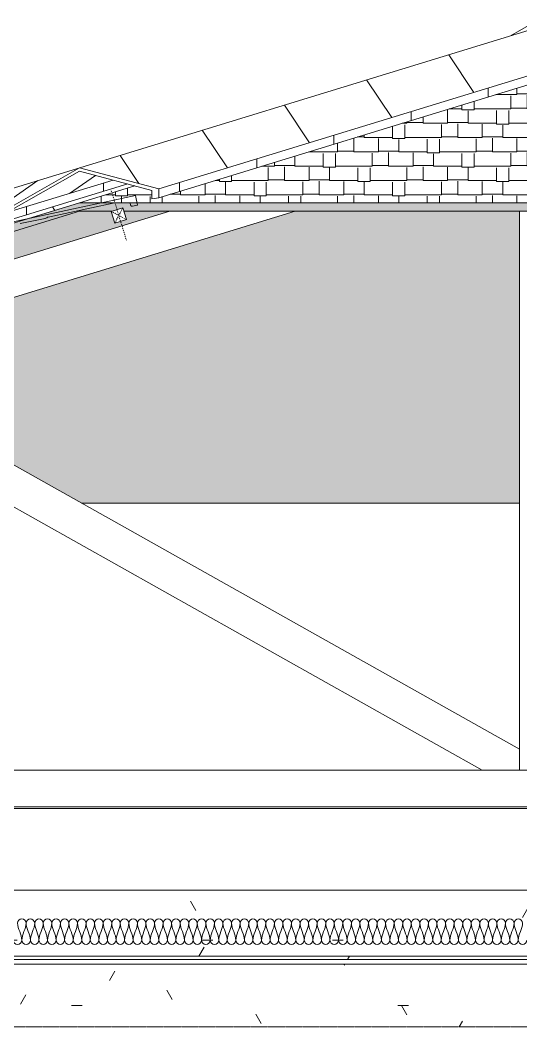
# Model space of a CAD drawing. Header units: millimetres. Extents: x -12186 to 152825, y -4386 to 9463.
# Drawn here: x 134436 to 135996, y 2805 to 5938 of the extents above; entities that cross this region are included whole.
import ezdxf

# ---------------------------------------------------------------- set-up
doc = ezdxf.new("R2010")
doc.units = ezdxf.units.MM
doc.linetypes.add('1000 Dashed', pattern=[2, 1, -1])
doc.linetypes.add('Dash', pattern=[6.35, 3.175, -3.175])
for name, color, linetype, lineweight in [('A-CLNG', 13, 'Continuous', 9), ('A-CLNG-PATT', 13, 'Continuous', 9), ('A-DETL', 90, 'Continuous', 5), ('A-DETL-GENF', 92, 'Continuous', 5), ('A-DETL-GENF-HDLN', 1, 'Dash', 5), ('A-FLOR-LEVL', 51, 'Continuous', 5), ('A-ROOF', 132, 'Continuous', 9), ('A-ROOF-MCUT', 132, 'Continuous', 5), ('A-ROOF-OTLN', 132, 'Continuous', 9), ('A-ROOF-PATT', 132, 'Continuous', 9), ('I-WALL', 2, 'Continuous', 9), ('S-BEAM', 12, 'Continuous', 5)]:
    doc.layers.add(name, color=color, linetype=linetype, lineweight=lineweight)
pattern_1 = [(0, (-22884.63, 5715.79), (812.8, 203.2), [33.53, -576.07, 33.53, -3827.27]), (0, (-22884.63, 5715.79), (812.8, 203.2), [-643.128, -576.072, 33.528, -1185.672, -2032]), (0, (-22884.63, 5715.79), (812.8, 203.2), [-2438.4, 33.528, -576.072, 33.528, -1388.872]), (0, (-22884.63, 5715.79), (812.8, 203.2), [-3081.53, -372.87, 33.53, -982.47]), (120, (-22579.83, 5817.39), (-582.3764, 602.3054), [33.53, -576.07, 33.53, -3827.27]), (120, (-22579.83, 5817.39), (-582.3764, 602.3054), [-643.128, -576.072, 33.528, -1185.672, -2032]), (120, (-22579.83, 5817.39), (-582.3764, 602.3054), [-2438.4, 33.528, -576.072, 33.528, -1388.872]), (120, (-22579.83, 5817.39), (-582.3764, 602.3054), [-3081.53, -372.87, 33.53, -982.47]), (240, (-22478.23, 6223.79), (-230.4236, -805.5054), [33.53, -576.07, 33.53, -3827.27]), (240, (-22478.23, 6223.79), (-230.4236, -805.5054), [-643.128, -576.072, 33.528, -1185.672, -2032]), (240, (-22478.23, 6223.79), (-230.4236, -805.5054), [-2438.4, 33.528, -576.072, 33.528, -1388.872]), (240, (-22478.23, 6223.79), (-230.4236, -805.5054), [-3081.53, -372.87, 33.53, -982.47])]

# ---------------------------------------------------------------- blocks, each defined once
blk = doc.blocks.new('Timber Truss - Timber Truss 2-1376233-Section 4')
at = {"layer": 'S-BEAM'}
for p, q in [((-24538.2, 5343.5), (-27704.6, 4375.4)), ((-27704.6, 4256.2), (-24148.2, 5343.5)), ((-23449.1, 5343.5), (-23449.1, 3604)), ((-23449.1, 3669.4), (-25626.3, 4891.6)), ((-25701.7, 4803.2), (-23565.5, 3604)), ((-23449.1, 3604), (-23449.1, 3669.4)), ((-16946.2, 3604), (-27704.6, 3604)), ((-23565.5, 3604), (-23449.1, 3604)), ((-23449.1, 3604), (-23335.1, 3604)), ((-27704.6, 3490), (-16573.4, 3490))]:
    blk.add_line(p, q, dxfattribs=at)
blk = doc.blocks.new('Ceilings 2 - Ceilings 2-1432844-Section 4')
at = {"layer": 'A-CLNG-PATT'}
h = blk.add_hatch(dxfattribs=at)
h.set_pattern_fill('FP_198', color=256, style=0, pattern_type=2)
h.set_pattern_definition(pattern_1)
h.paths.add_polyline_path([(-27052.6, 2793), (-26676.6, 2793), (-26676.6, 3025), (-17821.6, 3025), (-17821.6, 2793), (-17445.6, 2793), (-17445.6, 3230), (-27052.6, 3230), (-27052.6, 2805)])
h = blk.add_hatch(dxfattribs=at)
h.set_pattern_fill('FP_198', color=256, style=0, pattern_type=2)
h.set_pattern_definition(pattern_1)
h.paths.add_polyline_path([(-21176.6, 2805), (-17833.6, 2805), (-17833.6, 3000), (-26664.6, 3000), (-26664.6, 2805), (-21405.2, 2805)])
h.paths.add_polyline_path([(-26435, 3015), (-17833.6, 3015), (-17833.6, 3025), (-26664.6, 3025), (-26664.6, 3015), (-26564.6, 3015)])
at = {"layer": 'A-CLNG'}
for p, q in [((-27052.6, 3230), (-17445.6, 3230)), ((-26664.6, 3025), (-17833.6, 3025))]:
    blk.add_line(p, q, dxfattribs=at)
blk = doc.blocks.new('Repeating Detail - Timber _38 x 38_-372870-Section 4')
at = {"layer": 'A-DETL-GENF'}
h = blk.add_hatch(dxfattribs=at)
h.set_pattern_fill('FP_189', color=256, style=0, pattern_type=2)
h.set_pattern_definition([(45, (-22884.63, 5715.79), (-141.421, 141.421), [])])
h.paths.add_polyline_path([(-24709.7, 5306.7), (-24673.4, 5317.8), (-24684.5, 5354.1), (-24720.8, 5343)])
for p, q in [((-24684.5, 5354.1), (-24720.8, 5343)), ((-24720.8, 5343), (-24709.7, 5306.7)), ((-24673.4, 5317.8), (-24684.5, 5354.1)), ((-24709.7, 5306.7), (-24673.4, 5317.8))]:
    blk.add_line(p, q, dxfattribs=at)
at = {"layer": 'A-DETL-GENF-HDLN'}
for p, q in [((-24720.5, 5406.9), (-24673.7, 5253.9)), ((-24673.4, 5317.8), (-24720.8, 5343)), ((-24684.5, 5354.1), (-24709.7, 5306.7))]:
    blk.add_line(p, q, dxfattribs=at)
blk = doc.blocks.new('Repeating Detail - Conc Roof Tile-372879-Section 4')
at = {"layer": 'A-DETL-GENF'}
for p, q in [((-24644.9, 5392.4), (-25055.6, 5304.5)), ((-24638.5, 5362.6), (-24644.9, 5392.4)), ((-24714.5, 5368.8), (-24917, 5325.5)), ((-24714.5, 5368.8), (-24706.6, 5369.9)), ((-24706.2, 5369.9), (-24714.5, 5368.8)), ((-24664.9, 5369.8), (-24706.2, 5369.9)), ((-24662.1, 5367.9), (-24659.2, 5360.7)), ((-24659.2, 5360.7), (-24662.1, 5367.9)), ((-24654.3, 5359.2), (-24655.8, 5358.9)), ((-24638.5, 5362.6), (-24654.3, 5359.2)), ((-24654.3, 5359.2), (-24638.5, 5362.6)), ((-24638.5, 5362.6), (-24654.3, 5359.2)), ((-25004.6, 5305.2), (-24927.1, 5320.7))]:
    blk.add_line(p, q, dxfattribs=at)
for centre, radius, start, end in [((-24664.9, 5366.8), 3, 22.0757, 89.8219), ((-24656.4, 5361.8), 3, 202.0757, 282.0757), ((-24656.4, 5361.8), 3, 202.0757, 282.0757), ((-24928.3, 5330.6), 10, 276.5757, 312.0411), ((-24914.9, 5315.7), 10, 102.0757, 132.0411)]:
    blk.add_arc(centre, radius, start, end, dxfattribs=at)

msp = doc.modelspace()

# ---------------------------------------------------------------- hatches: boundary and pattern name
at = {"layer": 'A-ROOF-PATT', "lineweight": 5}
h = msp.add_hatch(dxfattribs=at)
h.set_pattern_fill('FP_190', color=256, style=0, pattern_type=2)
h.set_pattern_definition([(90, (136048.2, 5874.35), (-340, 2e-14), [])])
h.paths.add_polyline_path([(135963.2, 5889.2), (136000.3, 5900.6), (136048.2, 5928.2), (136096.1, 5900.6), (136133.2, 5889.2), (136048.2, 5938.3), (135990.4, 5904.9)])
h = msp.add_hatch(dxfattribs=at)
h.set_pattern_fill('FP_178', color=256, style=0, pattern_type=2)
h.set_pattern_definition([(123.795, (132225.83, 4676), (-308.4, 0.001), [])])
h.paths.add_polyline_path([(134867.7, 5413.1), (136048.2, 5774), (136048.2, 5915.2), (134620.3, 5478.6), (134834.3, 5422)])
h = msp.add_hatch(dxfattribs=at)
h.set_pattern_fill('FP_174', color=256, style=0, pattern_type=2)
h.set_pattern_definition([(90, (132287.7, 4618.24), (-240.416, 1e-14), [])])
h.paths.add_polyline_path([(134867.7, 5401), (136048.2, 5761.9), (136048.2, 5774), (134867.7, 5413.1)])
h = msp.add_hatch(dxfattribs=at)
h.set_pattern_fill('FP_165', color=256, style=0, pattern_type=2)
h.set_pattern_definition([(0, (159440.27, 9894.844), (323.85, 44.557), [76.2, -63.5, 88.9, -38.1, -165.1]), (0, (159440.27, 9894.844), (323.85, 44.557), [-266.7, 114.3, -50.8]), (0, (159516.47, 9896.7), (323.85, 44.557), [63.5, -241.3, 50.8, -76.2]), (0, (159668.87, 9892.06), (323.85, 44.557), [38.1, -393.7]), (90, (159440.27, 9894.84), (-107.95, 44.557), [42.701, -135.529]), (90, (159516.47, 9894.84), (-107.95, 44.557), [41.773, -136.457]), (90, (159579.97, 9894.84), (-107.95, 44.557), [38.988, -139.242]), (90, (159668.87, 9892.06), (-107.95, 44.557), [42.701, -135.529]), (90, (159706.97, 9892.06), (-107.95, 44.557), [42.701, -135.529]), (90, (159821.27, 9894.84), (-107.95, 44.557), [40.844, -137.385])])
h.paths.add_polyline_path([(135924.5, 5369.6), (137476.2, 5369.6), (137303.2, 5422.5), (137249.9, 5408.4), (137249.9, 5382.4), (137228.7, 5385.6), (136048.2, 5746.5), (134867.7, 5385.6), (134846.5, 5382.4), (134846.5, 5408.4), (134793.2, 5422.5), (134620.3, 5369.6), (135748.8, 5369.6)])
h = msp.add_hatch(dxfattribs=at)
h.set_pattern_fill('FP_175', color=256, style=0, pattern_type=2)
h.set_pattern_definition([(90, (132287.7, 4604.5), (-240.416, 1e-14), [])])
h.paths.add_polyline_path([(134867.7, 5385.6), (136048.2, 5746.5), (136048.2, 5761.9), (134867.7, 5401)])
h = msp.add_hatch(dxfattribs=at)
h.set_pattern_fill('FP_170', color=256, style=0, pattern_type=2)
h.set_pattern_definition([(34.74, (132102.08, 4675.995), (-143.142, -0.0011), [])])
h.paths.add_polyline_path([(128156, 3436.8), (134375.9, 5339.2), (134620.3, 5478.6), (128279.7, 3540.1), (128160.1, 3440.2)])
h = msp.add_hatch(dxfattribs=at)
h.set_pattern_fill('FP_176', color=256, style=0, pattern_type=2)
h.set_pattern_definition([(34.74, (132107.39, 4670.12), (-143.142, -0.001), [])])
h.paths.add_polyline_path([(134394, 5339.2), (134725.3, 5440.5), (134620.3, 5468.3), (134447.3, 5369.6)])
h = msp.add_hatch(dxfattribs=at)
h.set_pattern_fill('FP_166', color=256, style=0, pattern_type=2)
h.set_pattern_definition([(123.795, (132220.52, 4670.12), (-308.4, 0.001), [])])
h.paths.add_polyline_path([(128366.2, 3457.6), (134793.2, 5422.5), (134770.9, 5428.4), (128355, 3466.9)])
h = msp.add_hatch(dxfattribs=at)
h.set_pattern_fill('FP_177', color=256, style=0, pattern_type=2)
h.set_pattern_definition([(90, (132050.82, 4609.84), (-240.416, 1e-14), [])])
h.paths.add_polyline_path([(134394, 5313.2), (134770.9, 5428.4), (134725.3, 5440.5), (134394, 5339.2), (134394, 5337.4)])
h = msp.add_hatch(dxfattribs=at)
h.set_pattern_fill('FP_161', color=256, style=0, pattern_type=2)
h.set_pattern_definition([(50, (136555.64, 5715.8), (728.737, -63.756), [76.2, -838.2]), (355, (136555.64, 5715.8), (-140.97, 764.23), [60.96, -670.56]), (100.451, (136616.4, 5710.5), (587.77, 700.467), [64.76, -712.36]), (46.184, (136555.6, 5919), (1084.32, -168.17), [114.3, -1257.3]), (96.636, (136646, 5905), (949.61, 989.71), [97.14, -1068.54]), (351.184, (136555.6, 5919), (949.62, 989.7), [91.44, -1005.84]), (21, (136657.24, 5868.2), (606.458, -409.06), [76.2, -838.2]), (326, (136657.24, 5868.2), (247.21, 736.75), [60.96, -670.56]), (71.451, (136707.8, 5834.1), (853.67, 327.685), [64.76, -712.36]), (37.5, (136555.64, 5715.8), (12.355, 338.22), [33.528, -628.904, 33.528, -647.192, -673.1]), (37.5, (136555.64, 5715.8), (12.355, 338.22), [-1343.152, 33.528, -639.572]), (7.5, (136555.64, 5715.8), (267.279, 400.722), [33.528, -354.584, 33.528, -613.664, -256.54]), (7.5, (136555.64, 5715.8), (267.279, 400.722), [-1035.304, 33.528, -223.012]), (327.5, (136329.07, 5715.8), (542.363, -22.915), [33.528, -220.472, 33.528, -1810.512]), (327.5, (136329.07, 5715.8), (542.363, -22.915), [-287.528, -758.952, 33.528, -1018.032]), (317.5, (136227.47, 5715.8), (592.517, 101.707), [33.528, -296.672, 33.528, -492.76, -746.76]), (317.5, (136227.47, 5715.8), (592.517, 101.707), [-856.49, 33.53, -713.23])])
h.paths.add_polyline_path([(143816.7, 3405), (143816.7, 3431.1), (137476.2, 5369.6), (134620.3, 5369.6), (128279.7, 3431.1), (128279.7, 3405), (134620.3, 5343.5), (134721, 5343.5), (134755.8, 5354.1), (134759, 5343.5), (137337.4, 5343.5), (137340.6, 5354.1), (137377, 5343.5), (137476.2, 5343.5), (143750.6, 3425.2)])
h = msp.add_hatch(dxfattribs=at)
h.set_pattern_fill('FP_163', color=256, style=0, pattern_type=2)
h.set_pattern_definition([(0, (159440.27, 3949.267), (323.85, 44.557), [76.2, -63.5, 88.9, -38.1, -165.1]), (0, (159440.27, 3949.267), (323.85, 44.557), [-266.7, 114.3, -50.8]), (0, (159516.47, 3951.123), (323.85, 44.557), [63.5, -241.3, 50.8, -76.2]), (0, (159668.87, 3946.48), (323.85, 44.557), [38.1, -393.7]), (90, (159440.27, 3949.27), (-107.95, 44.557), [42.701, -135.529]), (90, (159516.47, 3949.27), (-107.95, 44.557), [41.773, -136.457]), (90, (159579.97, 3949.27), (-107.95, 44.557), [38.988, -139.242]), (90, (159668.87, 3946.48), (-107.95, 44.557), [42.701, -135.529]), (90, (159706.97, 3946.48), (-107.95, 44.557), [42.701, -135.529]), (90, (159821.27, 3949.27), (-107.95, 44.557), [40.844, -137.385])])
h.paths.add_polyline_path([(128309.7, 3405), (128309.7, 3414.2), (128279.7, 3405), (128304.7, 3405)])
h.paths.add_polyline_path([(129118.7, 3415), (129277.2, 3415), (129277.2, 3455), (129475.7, 3455), (129475.7, 3490), (129229.5, 3490), (128984.2, 3415)])
h.paths.add_polyline_path([(128594.3, 3415), (129475.7, 3684.5), (129475.7, 3770.7), (128312.4, 3415), (128432.8, 3415)])
h.paths.add_polyline_path([(128629.3, 3441.3), (128618.2, 3477.7), (128654.8, 3488), (128665.7, 3452.5)])
h.paths.add_polyline_path([(140321.3, 3485), (142883.3, 3485), (142866.9, 3490), (137441.7, 3490), (137441.7, 3485), (139406.8, 3485)])
h.paths.add_polyline_path([(129010.7, 3557.9), (128999.6, 3594.3), (129035.9, 3605.4), (129047, 3569)])
h.paths.add_polyline_path([(142916.7, 3594), (142916.7, 3680.2), (137476.2, 5343.5), (137377, 5343), (137365.8, 5306.7), (137329.5, 5317.8), (137337.4, 5343.5), (137194.3, 5343.5), (142883.9, 3604)])
h.paths.add_polyline_path([(141952.9, 3604), (142494, 3604), (140838.5, 4110.1), (140838.5, 3604), (141905.4, 3604)])
h.paths.add_polyline_path([(139406.8, 3604), (140724.5, 3604), (140724.5, 4086.4), (138716, 3604)])
h.paths.add_polyline_path([(137441.7, 3604), (138357.9, 3604), (138357.9, 4803.2), (137441.7, 4288.9), (137441.7, 3771.9)])
h.paths.add_polyline_path([(138471.9, 3662.6), (140617.2, 4177.8), (138471.9, 4833.7), (138471.9, 4177.8)])
h.paths.add_polyline_path([(129392, 3674.5), (129380.9, 3710.9), (129417.2, 3722), (129428.3, 3685.6)])
h.paths.add_polyline_path([(142704.4, 3674.5), (142668.1, 3685.6), (142679.2, 3722), (142715.5, 3710.9)])
h.paths.add_polyline_path([(142323.1, 3791.1), (142286.7, 3802.2), (142297.9, 3838.5), (142334.2, 3827.4)])
h.paths.add_polyline_path([(141941.8, 3907.7), (141905.4, 3918.8), (141916.5, 3955.1), (141952.9, 3944)])
h.paths.add_polyline_path([(141560.4, 4024.3), (141524.1, 4035.4), (141535.2, 4071.7), (141571.5, 4060.6)])
h.paths.add_polyline_path([(141179.1, 4140.8), (141142.8, 4152), (141153.9, 4188.3), (141190.2, 4177.2)])
h.paths.add_polyline_path([(140797.8, 4257.4), (140761.4, 4268.5), (140772.6, 4304.9), (140808.9, 4293.8)])
h.paths.add_polyline_path([(137295.7, 4357.7), (137331.3, 4357.7), (138282.5, 4891.6), (136804.4, 5343.5), (136105.2, 5343.5), (136105.2, 4435.3), (137187.7, 4435.3), (137187.7, 4357.7)])
h.paths.add_polyline_path([(140416.5, 4374), (140380.1, 4385.1), (140391.2, 4421.5), (140427.6, 4410.4)])
h.paths.add_polyline_path([(132321.5, 4435.3), (133624.5, 4435.3), (133624.5, 4833.7), (132407.5, 4461.6)])
h.paths.add_polyline_path([(131735.7, 4435.3), (131931.6, 4435.3), (134902.1, 5343.5), (134759, 5343.5), (134766.9, 5317.8), (134730.6, 5306.7), (134719.5, 5343), (134719.5, 5343.5), (134620.3, 5343.5), (131735.7, 4461.6), (131735.7, 4459.4)])
h.paths.add_polyline_path([(134393.9, 4435.3), (133738.5, 4803.2), (133738.5, 4435.3), (133919.8, 4435.3)])
h.paths.add_polyline_path([(135991.2, 4435.3), (135991.2, 5343.5), (135292, 5343.5), (133813.9, 4891.6), (134626.8, 4435.3), (135748.8, 4435.3)])
h.paths.add_polyline_path([(132061.3, 4490.6), (132050.2, 4526.9), (132086.5, 4538), (132097.6, 4501.7)])
h.paths.add_polyline_path([(140035.1, 4490.6), (139998.8, 4501.7), (140009.9, 4538), (140046.2, 4526.9)])
h.paths.add_polyline_path([(132442.6, 4607.2), (132431.5, 4643.5), (132467.8, 4654.6), (132479, 4618.3)])
h.paths.add_polyline_path([(139653.8, 4607.2), (139617.5, 4618.3), (139628.6, 4654.6), (139664.9, 4643.5)])
h.paths.add_polyline_path([(132823.9, 4723.8), (132812.8, 4760.1), (132849.2, 4771.2), (132860.3, 4734.9)])
h.paths.add_polyline_path([(139272.5, 4723.8), (139236.1, 4734.9), (139247.2, 4771.2), (139283.6, 4760.1)])
h.paths.add_polyline_path([(133205.3, 4840.3), (133194.2, 4876.7), (133230.5, 4887.8), (133241.6, 4851.5)])
h.paths.add_polyline_path([(138891.1, 4840.3), (138854.8, 4851.5), (138865.9, 4887.8), (138902.3, 4876.7)])
h.paths.add_polyline_path([(133586.6, 4956.9), (133575.5, 4993.3), (133611.8, 5004.4), (133622.9, 4968)])
h.paths.add_polyline_path([(138509.8, 4956.9), (138473.5, 4968), (138484.6, 5004.4), (138520.9, 4993.3)])
h.paths.add_polyline_path([(133967.9, 5073.5), (133956.8, 5109.9), (133993.1, 5121), (134004.3, 5084.6)])
h.paths.add_polyline_path([(138128.5, 5073.5), (138092.2, 5084.6), (138103.3, 5121), (138139.6, 5109.9)])
h.paths.add_polyline_path([(134349.2, 5190.1), (134338.1, 5226.4), (134374.5, 5237.5), (134385.6, 5201.2)])
h.paths.add_polyline_path([(137747.2, 5190.1), (137710.8, 5201.2), (137721.9, 5237.5), (137758.3, 5226.4)])

# ---------------------------------------------------------------- linework, layer by layer
at = {"layer": 'A-CLNG'}
for p, q in [((141606.7, 3015), (132775.7, 3015)), ((132775.7, 3000), (141606.7, 3000))]:
    msp.add_line(p, q, dxfattribs=at)
at = {"layer": 'A-DETL'}
for points in [[(134427.7, 3128.1), (134427.7, 3134.3), (134441, 3148.4), (134454.4, 3134.3), (134454.4, 3128.1)], [(134454.4, 3128.1), (134454.4, 3134.3), (134467.7, 3148.4), (134481, 3134.3), (134481, 3128.1)], [(134481, 3128.1), (134481, 3134.3), (134494.4, 3148.4), (134507.7, 3134.3), (134507.7, 3128.1)], [(134507.7, 3128.1), (134507.7, 3134.3), (134521, 3148.4), (134534.4, 3134.3), (134534.4, 3128.1)], [(134534.4, 3128.1), (134534.4, 3134.3), (134547.7, 3148.4), (134561, 3134.3), (134561, 3128.1)], [(134561, 3128.1), (134561, 3134.3), (134574.4, 3148.4), (134587.7, 3134.3), (134587.7, 3128.1)], [(134587.7, 3128.1), (134587.7, 3134.3), (134601, 3148.4), (134614.4, 3134.3), (134614.4, 3128.1)], [(134614.4, 3128.1), (134614.4, 3134.3), (134627.7, 3148.4), (134641, 3134.3), (134641, 3128.1)], [(134641, 3128.1), (134641, 3134.3), (134654.4, 3148.4), (134667.7, 3134.3), (134667.7, 3128.1)], [(134667.7, 3128.1), (134667.7, 3134.3), (134681, 3148.4), (134694.4, 3134.3), (134694.4, 3128.1)], [(134694.4, 3128.1), (134694.4, 3134.3), (134707.7, 3148.4), (134721, 3134.3), (134721, 3128.1)], [(134721, 3128.1), (134721, 3134.3), (134734.4, 3148.4), (134747.7, 3134.3), (134747.7, 3128.1)], [(134747.7, 3128.1), (134747.7, 3134.3), (134761, 3148.4), (134774.4, 3134.3), (134774.4, 3128.1)], [(134774.4, 3128.1), (134774.4, 3134.3), (134787.7, 3148.4), (134801, 3134.3), (134801, 3128.1)], [(134801, 3128.1), (134801, 3134.3), (134814.4, 3148.4), (134827.7, 3134.3), (134827.7, 3128.1)], [(134827.7, 3128.1), (134827.7, 3134.3), (134841, 3148.4), (134854.4, 3134.3), (134854.4, 3128.1)], [(134854.4, 3128.1), (134854.4, 3134.3), (134867.7, 3148.4), (134881, 3134.3), (134881, 3128.1)], [(134881, 3128.1), (134881, 3134.3), (134894.4, 3148.4), (134907.7, 3134.3), (134907.7, 3128.1)], [(134907.7, 3128.1), (134907.7, 3134.3), (134921, 3148.4), (134934.4, 3134.3), (134934.4, 3128.1)], [(134934.4, 3128.1), (134934.4, 3134.3), (134947.7, 3148.4), (134961, 3134.3), (134961, 3128.1)], [(134961, 3128.1), (134961, 3134.3), (134974.4, 3148.4), (134987.7, 3134.3), (134987.7, 3128.1)], [(134987.7, 3128.1), (134987.7, 3134.3), (135001, 3148.4), (135014.4, 3134.3), (135014.4, 3128.1)], [(135014.4, 3128.1), (135014.4, 3134.3), (135027.7, 3148.4), (135041, 3134.3), (135041, 3128.1)], [(135041, 3128.1), (135041, 3134.3), (135054.4, 3148.4), (135067.7, 3134.3), (135067.7, 3128.1)], [(135067.7, 3128.1), (135067.7, 3134.3), (135081, 3148.4), (135094.4, 3134.3), (135094.4, 3128.1)], [(135094.4, 3128.1), (135094.4, 3134.3), (135107.7, 3148.4), (135121, 3134.3), (135121, 3128.1)], [(135121, 3128.1), (135121, 3134.3), (135134.4, 3148.4), (135147.7, 3134.3), (135147.7, 3128.1)], [(135147.7, 3128.1), (135147.7, 3134.3), (135161, 3148.4), (135174.4, 3134.3), (135174.4, 3128.1)], [(135174.4, 3128.1), (135174.4, 3134.3), (135187.7, 3148.4), (135201, 3134.3), (135201, 3128.1)], [(135201, 3128.1), (135201, 3134.3), (135214.4, 3148.4), (135227.7, 3134.3), (135227.7, 3128.1)], [(135227.7, 3128.1), (135227.7, 3134.3), (135241, 3148.4), (135254.4, 3134.3), (135254.4, 3128.1)], [(135254.4, 3128.1), (135254.4, 3134.3), (135267.7, 3148.4), (135281, 3134.3), (135281, 3128.1)], [(135281, 3128.1), (135281, 3134.3), (135294.4, 3148.4), (135307.7, 3134.3), (135307.7, 3128.1)], [(135307.7, 3128.1), (135307.7, 3134.3), (135321, 3148.4), (135334.4, 3134.3), (135334.4, 3128.1)], [(135334.4, 3128.1), (135334.4, 3134.3), (135347.7, 3148.4), (135361, 3134.3), (135361, 3128.1)], [(135361, 3128.1), (135361, 3134.3), (135374.4, 3148.4), (135387.7, 3134.3), (135387.7, 3128.1)], [(135387.7, 3128.1), (135387.7, 3134.3), (135401, 3148.4), (135414.4, 3134.3), (135414.4, 3128.1)], [(135414.4, 3128.1), (135414.4, 3134.3), (135427.7, 3148.4), (135441, 3134.3), (135441, 3128.1)], [(135441, 3128.1), (135441, 3134.3), (135454.4, 3148.4), (135467.7, 3134.3), (135467.7, 3128.1)], [(135467.7, 3128.1), (135467.7, 3134.3), (135481, 3148.4), (135494.4, 3134.3), (135494.4, 3128.1)], [(135494.4, 3128.1), (135494.4, 3134.3), (135507.7, 3148.4), (135521, 3134.3), (135521, 3128.1)], [(135521, 3128.1), (135521, 3134.3), (135534.4, 3148.4), (135547.7, 3134.3), (135547.7, 3128.1)], [(135547.7, 3128.1), (135547.7, 3134.3), (135561, 3148.4), (135574.4, 3134.3), (135574.4, 3128.1)], [(135574.4, 3128.1), (135574.4, 3134.3), (135587.7, 3148.4), (135601, 3134.3), (135601, 3128.1)], [(135601, 3128.1), (135601, 3134.3), (135614.4, 3148.4), (135627.7, 3134.3), (135627.7, 3128.1)], [(135627.7, 3128.1), (135627.7, 3134.3), (135641, 3148.4), (135654.4, 3134.3), (135654.4, 3128.1)], [(135654.4, 3128.1), (135654.4, 3134.3), (135667.7, 3148.4), (135681, 3134.3), (135681, 3128.1)], [(135681, 3128.1), (135681, 3134.3), (135694.4, 3148.4), (135707.7, 3134.3), (135707.7, 3128.1)], [(135707.7, 3128.1), (135707.7, 3134.3), (135721, 3148.4), (135734.4, 3134.3), (135734.4, 3128.1)], [(135734.4, 3128.1), (135734.4, 3134.3), (135747.7, 3148.4), (135761, 3134.3), (135761, 3128.1)], [(135761, 3128.1), (135761, 3134.3), (135774.4, 3148.4), (135787.7, 3134.3), (135787.7, 3128.1)], [(135787.7, 3128.1), (135787.7, 3134.3), (135801, 3148.4), (135814.4, 3134.3), (135814.4, 3128.1)], [(135814.4, 3128.1), (135814.4, 3134.3), (135827.7, 3148.4), (135841, 3134.3), (135841, 3128.1)], [(135841, 3128.1), (135841, 3134.3), (135854.4, 3148.4), (135867.7, 3134.3), (135867.7, 3128.1)], [(135867.7, 3128.1), (135867.7, 3134.3), (135881, 3148.4), (135894.4, 3134.3), (135894.4, 3128.1)], [(135894.4, 3128.1), (135894.4, 3134.3), (135907.7, 3148.4), (135921, 3134.3), (135921, 3128.1)], [(135921, 3128.1), (135921, 3134.3), (135934.4, 3148.4), (135947.7, 3134.3), (135947.7, 3128.1)], [(135947.7, 3128.1), (135947.7, 3134.3), (135961, 3148.4), (135974.4, 3134.3), (135974.4, 3128.1)], [(135974.4, 3128.1), (135974.4, 3134.3), (135987.7, 3148.4), (136001, 3134.3), (136001, 3128.1)], [(134441, 3074.7), (134441, 3093.1), (134427.7, 3109.7), (134427.7, 3128.1)], [(134454.4, 3128.1), (134454.4, 3109.7), (134441, 3093.1), (134441, 3074.7)], [(134467.7, 3074.7), (134467.7, 3093.1), (134454.4, 3109.7), (134454.4, 3128.1)], [(134481, 3128.1), (134481, 3109.7), (134467.7, 3093.1), (134467.7, 3074.7)], [(134494.4, 3074.7), (134494.4, 3093.1), (134481, 3109.7), (134481, 3128.1)], [(134507.7, 3128.1), (134507.7, 3109.7), (134494.4, 3093.1), (134494.4, 3074.7)], [(134521, 3074.7), (134521, 3093.1), (134507.7, 3109.7), (134507.7, 3128.1)], [(134534.4, 3128.1), (134534.4, 3109.7), (134521, 3093.1), (134521, 3074.7)], [(134547.7, 3074.7), (134547.7, 3093.1), (134534.4, 3109.7), (134534.4, 3128.1)], [(134561, 3128.1), (134561, 3109.7), (134547.7, 3093.1), (134547.7, 3074.7)], [(134574.4, 3074.7), (134574.4, 3093.1), (134561, 3109.7), (134561, 3128.1)], [(134587.7, 3128.1), (134587.7, 3109.7), (134574.4, 3093.1), (134574.4, 3074.7)], [(134601, 3074.7), (134601, 3093.1), (134587.7, 3109.7), (134587.7, 3128.1)], [(134614.4, 3128.1), (134614.4, 3109.7), (134601, 3093.1), (134601, 3074.7)], [(134627.7, 3074.7), (134627.7, 3093.1), (134614.4, 3109.7), (134614.4, 3128.1)], [(134641, 3128.1), (134641, 3109.7), (134627.7, 3093.1), (134627.7, 3074.7)], [(134654.4, 3074.7), (134654.4, 3093.1), (134641, 3109.7), (134641, 3128.1)], [(134667.7, 3128.1), (134667.7, 3109.7), (134654.4, 3093.1), (134654.4, 3074.7)], [(134681, 3074.7), (134681, 3093.1), (134667.7, 3109.7), (134667.7, 3128.1)], [(134694.4, 3128.1), (134694.4, 3109.7), (134681, 3093.1), (134681, 3074.7)], [(134707.7, 3074.7), (134707.7, 3093.1), (134694.4, 3109.7), (134694.4, 3128.1)], [(134721, 3128.1), (134721, 3109.7), (134707.7, 3093.1), (134707.7, 3074.7)], [(134734.4, 3074.7), (134734.4, 3093.1), (134721, 3109.7), (134721, 3128.1)], [(134747.7, 3128.1), (134747.7, 3109.7), (134734.4, 3093.1), (134734.4, 3074.7)], [(134761, 3074.7), (134761, 3093.1), (134747.7, 3109.7), (134747.7, 3128.1)], [(134774.4, 3128.1), (134774.4, 3109.7), (134761, 3093.1), (134761, 3074.7)], [(134787.7, 3074.7), (134787.7, 3093.1), (134774.4, 3109.7), (134774.4, 3128.1)], [(134801, 3128.1), (134801, 3109.7), (134787.7, 3093.1), (134787.7, 3074.7)], [(134814.4, 3074.7), (134814.4, 3093.1), (134801, 3109.7), (134801, 3128.1)], [(134827.7, 3128.1), (134827.7, 3109.7), (134814.4, 3093.1), (134814.4, 3074.7)], [(134841, 3074.7), (134841, 3093.1), (134827.7, 3109.7), (134827.7, 3128.1)], [(134854.4, 3128.1), (134854.4, 3109.7), (134841, 3093.1), (134841, 3074.7)], [(134867.7, 3074.7), (134867.7, 3093.1), (134854.4, 3109.7), (134854.4, 3128.1)], [(134881, 3128.1), (134881, 3109.7), (134867.7, 3093.1), (134867.7, 3074.7)], [(134894.4, 3074.7), (134894.4, 3093.1), (134881, 3109.7), (134881, 3128.1)], [(134907.7, 3128.1), (134907.7, 3109.7), (134894.4, 3093.1), (134894.4, 3074.7)], [(134921, 3074.7), (134921, 3093.1), (134907.7, 3109.7), (134907.7, 3128.1)], [(134934.4, 3128.1), (134934.4, 3109.7), (134921, 3093.1), (134921, 3074.7)], [(134947.7, 3074.7), (134947.7, 3093.1), (134934.4, 3109.7), (134934.4, 3128.1)], [(134961, 3128.1), (134961, 3109.7), (134947.7, 3093.1), (134947.7, 3074.7)], [(134974.4, 3074.7), (134974.4, 3093.1), (134961, 3109.7), (134961, 3128.1)], [(134987.7, 3128.1), (134987.7, 3109.7), (134974.4, 3093.1), (134974.4, 3074.7)], [(135001, 3074.7), (135001, 3093.1), (134987.7, 3109.7), (134987.7, 3128.1)], [(135014.4, 3128.1), (135014.4, 3109.7), (135001, 3093.1), (135001, 3074.7)], [(135027.7, 3074.7), (135027.7, 3093.1), (135014.4, 3109.7), (135014.4, 3128.1)], [(135041, 3128.1), (135041, 3109.7), (135027.7, 3093.1), (135027.7, 3074.7)], [(135054.4, 3074.7), (135054.4, 3093.1), (135041, 3109.7), (135041, 3128.1)], [(135067.7, 3128.1), (135067.7, 3109.7), (135054.4, 3093.1), (135054.4, 3074.7)], [(135081, 3074.7), (135081, 3093.1), (135067.7, 3109.7), (135067.7, 3128.1)], [(135094.4, 3128.1), (135094.4, 3109.7), (135081, 3093.1), (135081, 3074.7)], [(135107.7, 3074.7), (135107.7, 3093.1), (135094.4, 3109.7), (135094.4, 3128.1)], [(135121, 3128.1), (135121, 3109.7), (135107.7, 3093.1), (135107.7, 3074.7)], [(135134.4, 3074.7), (135134.4, 3093.1), (135121, 3109.7), (135121, 3128.1)], [(135147.7, 3128.1), (135147.7, 3109.7), (135134.4, 3093.1), (135134.4, 3074.7)], [(135161, 3074.7), (135161, 3093.1), (135147.7, 3109.7), (135147.7, 3128.1)], [(135174.4, 3128.1), (135174.4, 3109.7), (135161, 3093.1), (135161, 3074.7)], [(135187.7, 3074.7), (135187.7, 3093.1), (135174.4, 3109.7), (135174.4, 3128.1)], [(135201, 3128.1), (135201, 3109.7), (135187.7, 3093.1), (135187.7, 3074.7)], [(135214.4, 3074.7), (135214.4, 3093.1), (135201, 3109.7), (135201, 3128.1)], [(135227.7, 3128.1), (135227.7, 3109.7), (135214.4, 3093.1), (135214.4, 3074.7)], [(135241, 3074.7), (135241, 3093.1), (135227.7, 3109.7), (135227.7, 3128.1)], [(135254.4, 3128.1), (135254.4, 3109.7), (135241, 3093.1), (135241, 3074.7)], [(135267.7, 3074.7), (135267.7, 3093.1), (135254.4, 3109.7), (135254.4, 3128.1)], [(135281, 3128.1), (135281, 3109.7), (135267.7, 3093.1), (135267.7, 3074.7)], [(135294.4, 3074.7), (135294.4, 3093.1), (135281, 3109.7), (135281, 3128.1)], [(135307.7, 3128.1), (135307.7, 3109.7), (135294.4, 3093.1), (135294.4, 3074.7)], [(135321, 3074.7), (135321, 3093.1), (135307.7, 3109.7), (135307.7, 3128.1)], [(135334.4, 3128.1), (135334.4, 3109.7), (135321, 3093.1), (135321, 3074.7)], [(135347.7, 3074.7), (135347.7, 3093.1), (135334.4, 3109.7), (135334.4, 3128.1)], [(135361, 3128.1), (135361, 3109.7), (135347.7, 3093.1), (135347.7, 3074.7)], [(135374.4, 3074.7), (135374.4, 3093.1), (135361, 3109.7), (135361, 3128.1)], [(135387.7, 3128.1), (135387.7, 3109.7), (135374.4, 3093.1), (135374.4, 3074.7)], [(135401, 3074.7), (135401, 3093.1), (135387.7, 3109.7), (135387.7, 3128.1)], [(135414.4, 3128.1), (135414.4, 3109.7), (135401, 3093.1), (135401, 3074.7)], [(135427.7, 3074.7), (135427.7, 3093.1), (135414.4, 3109.7), (135414.4, 3128.1)], [(135441, 3128.1), (135441, 3109.7), (135427.7, 3093.1), (135427.7, 3074.7)], [(135454.4, 3074.7), (135454.4, 3093.1), (135441, 3109.7), (135441, 3128.1)], [(135467.7, 3128.1), (135467.7, 3109.7), (135454.4, 3093.1), (135454.4, 3074.7)], [(135481, 3074.7), (135481, 3093.1), (135467.7, 3109.7), (135467.7, 3128.1)], [(135494.4, 3128.1), (135494.4, 3109.7), (135481, 3093.1), (135481, 3074.7)], [(135507.7, 3074.7), (135507.7, 3093.1), (135494.4, 3109.7), (135494.4, 3128.1)], [(135521, 3128.1), (135521, 3109.7), (135507.7, 3093.1), (135507.7, 3074.7)], [(135534.4, 3074.7), (135534.4, 3093.1), (135521, 3109.7), (135521, 3128.1)], [(135547.7, 3128.1), (135547.7, 3109.7), (135534.4, 3093.1), (135534.4, 3074.7)], [(135561, 3074.7), (135561, 3093.1), (135547.7, 3109.7), (135547.7, 3128.1)], [(135574.4, 3128.1), (135574.4, 3109.7), (135561, 3093.1), (135561, 3074.7)], [(135587.7, 3074.7), (135587.7, 3093.1), (135574.4, 3109.7), (135574.4, 3128.1)], [(135601, 3128.1), (135601, 3109.7), (135587.7, 3093.1), (135587.7, 3074.7)], [(135614.4, 3074.7), (135614.4, 3093.1), (135601, 3109.7), (135601, 3128.1)], [(135627.7, 3128.1), (135627.7, 3109.7), (135614.4, 3093.1), (135614.4, 3074.7)], [(135641, 3074.7), (135641, 3093.1), (135627.7, 3109.7), (135627.7, 3128.1)], [(135654.4, 3128.1), (135654.4, 3109.7), (135641, 3093.1), (135641, 3074.7)], [(135667.7, 3074.7), (135667.7, 3093.1), (135654.4, 3109.7), (135654.4, 3128.1)], [(135681, 3128.1), (135681, 3109.7), (135667.7, 3093.1), (135667.7, 3074.7)], [(135694.4, 3074.7), (135694.4, 3093.1), (135681, 3109.7), (135681, 3128.1)], [(135707.7, 3128.1), (135707.7, 3109.7), (135694.4, 3093.1), (135694.4, 3074.7)], [(135721, 3074.7), (135721, 3093.1), (135707.7, 3109.7), (135707.7, 3128.1)], [(135734.4, 3128.1), (135734.4, 3109.7), (135721, 3093.1), (135721, 3074.7)], [(135747.7, 3074.7), (135747.7, 3093.1), (135734.4, 3109.7), (135734.4, 3128.1)], [(135761, 3128.1), (135761, 3109.7), (135747.7, 3093.1), (135747.7, 3074.7)], [(135774.4, 3074.7), (135774.4, 3093.1), (135761, 3109.7), (135761, 3128.1)], [(135787.7, 3128.1), (135787.7, 3109.7), (135774.4, 3093.1), (135774.4, 3074.7)], [(135801, 3074.7), (135801, 3093.1), (135787.7, 3109.7), (135787.7, 3128.1)], [(135814.4, 3128.1), (135814.4, 3109.7), (135801, 3093.1), (135801, 3074.7)], [(135827.7, 3074.7), (135827.7, 3093.1), (135814.4, 3109.7), (135814.4, 3128.1)], [(135841, 3128.1), (135841, 3109.7), (135827.7, 3093.1), (135827.7, 3074.7)], [(135854.4, 3074.7), (135854.4, 3093.1), (135841, 3109.7), (135841, 3128.1)], [(135867.7, 3128.1), (135867.7, 3109.7), (135854.4, 3093.1), (135854.4, 3074.7)], [(135881, 3074.7), (135881, 3093.1), (135867.7, 3109.7), (135867.7, 3128.1)], [(135894.4, 3128.1), (135894.4, 3109.7), (135881, 3093.1), (135881, 3074.7)], [(135907.7, 3074.7), (135907.7, 3093.1), (135894.4, 3109.7), (135894.4, 3128.1)], [(135921, 3128.1), (135921, 3109.7), (135907.7, 3093.1), (135907.7, 3074.7)], [(135934.4, 3074.7), (135934.4, 3093.1), (135921, 3109.7), (135921, 3128.1)], [(135947.7, 3128.1), (135947.7, 3109.7), (135934.4, 3093.1), (135934.4, 3074.7)], [(135961, 3074.7), (135961, 3093.1), (135947.7, 3109.7), (135947.7, 3128.1)], [(135974.4, 3128.1), (135974.4, 3109.7), (135961, 3093.1), (135961, 3074.7)], [(135987.7, 3074.7), (135987.7, 3093.1), (135974.4, 3109.7), (135974.4, 3128.1)], [(136001, 3128.1), (136001, 3109.7), (135987.7, 3093.1), (135987.7, 3074.7)], [(134414.4, 3074.7), (134414.4, 3068.4), (134427.7, 3054.3), (134441, 3068.4), (134441, 3074.7)], [(134441, 3074.7), (134441, 3068.4), (134454.4, 3054.3), (134467.7, 3068.4), (134467.7, 3074.7)], [(134467.7, 3074.7), (134467.7, 3068.4), (134481, 3054.3), (134494.4, 3068.4), (134494.4, 3074.7)], [(134494.4, 3074.7), (134494.4, 3068.4), (134507.7, 3054.3), (134521, 3068.4), (134521, 3074.7)], [(134521, 3074.7), (134521, 3068.4), (134534.4, 3054.3), (134547.7, 3068.4), (134547.7, 3074.7)], [(134547.7, 3074.7), (134547.7, 3068.4), (134561, 3054.3), (134574.4, 3068.4), (134574.4, 3074.7)], [(134574.4, 3074.7), (134574.4, 3068.4), (134587.7, 3054.3), (134601, 3068.4), (134601, 3074.7)], [(134601, 3074.7), (134601, 3068.4), (134614.4, 3054.3), (134627.7, 3068.4), (134627.7, 3074.7)], [(134627.7, 3074.7), (134627.7, 3068.4), (134641, 3054.3), (134654.4, 3068.4), (134654.4, 3074.7)], [(134654.4, 3074.7), (134654.4, 3068.4), (134667.7, 3054.3), (134681, 3068.4), (134681, 3074.7)], [(134681, 3074.7), (134681, 3068.4), (134694.4, 3054.3), (134707.7, 3068.4), (134707.7, 3074.7)], [(134707.7, 3074.7), (134707.7, 3068.4), (134721, 3054.3), (134734.4, 3068.4), (134734.4, 3074.7)], [(134734.4, 3074.7), (134734.4, 3068.4), (134747.7, 3054.3), (134761, 3068.4), (134761, 3074.7)], [(134761, 3074.7), (134761, 3068.4), (134774.4, 3054.3), (134787.7, 3068.4), (134787.7, 3074.7)], [(134787.7, 3074.7), (134787.7, 3068.4), (134801, 3054.3), (134814.4, 3068.4), (134814.4, 3074.7)], [(134814.4, 3074.7), (134814.4, 3068.4), (134827.7, 3054.3), (134841, 3068.4), (134841, 3074.7)], [(134841, 3074.7), (134841, 3068.4), (134854.4, 3054.3), (134867.7, 3068.4), (134867.7, 3074.7)], [(134867.7, 3074.7), (134867.7, 3068.4), (134881, 3054.3), (134894.4, 3068.4), (134894.4, 3074.7)], [(134894.4, 3074.7), (134894.4, 3068.4), (134907.7, 3054.3), (134921, 3068.4), (134921, 3074.7)], [(134921, 3074.7), (134921, 3068.4), (134934.4, 3054.3), (134947.7, 3068.4), (134947.7, 3074.7)], [(134947.7, 3074.7), (134947.7, 3068.4), (134961, 3054.3), (134974.4, 3068.4), (134974.4, 3074.7)], [(134974.4, 3074.7), (134974.4, 3068.4), (134987.7, 3054.3), (135001, 3068.4), (135001, 3074.7)], [(135001, 3074.7), (135001, 3068.4), (135014.4, 3054.3), (135027.7, 3068.4), (135027.7, 3074.7)], [(135027.7, 3074.7), (135027.7, 3068.4), (135041, 3054.3), (135054.4, 3068.4), (135054.4, 3074.7)], [(135054.4, 3074.7), (135054.4, 3068.4), (135067.7, 3054.3), (135081, 3068.4), (135081, 3074.7)], [(135081, 3074.7), (135081, 3068.4), (135094.4, 3054.3), (135107.7, 3068.4), (135107.7, 3074.7)], [(135107.7, 3074.7), (135107.7, 3068.4), (135121, 3054.3), (135134.4, 3068.4), (135134.4, 3074.7)], [(135134.4, 3074.7), (135134.4, 3068.4), (135147.7, 3054.3), (135161, 3068.4), (135161, 3074.7)], [(135161, 3074.7), (135161, 3068.4), (135174.4, 3054.3), (135187.7, 3068.4), (135187.7, 3074.7)], [(135187.7, 3074.7), (135187.7, 3068.4), (135201, 3054.3), (135214.4, 3068.4), (135214.4, 3074.7)], [(135214.4, 3074.7), (135214.4, 3068.4), (135227.7, 3054.3), (135241, 3068.4), (135241, 3074.7)], [(135241, 3074.7), (135241, 3068.4), (135254.4, 3054.3), (135267.7, 3068.4), (135267.7, 3074.7)], [(135267.7, 3074.7), (135267.7, 3068.4), (135281, 3054.3), (135294.4, 3068.4), (135294.4, 3074.7)], [(135294.4, 3074.7), (135294.4, 3068.4), (135307.7, 3054.3), (135321, 3068.4), (135321, 3074.7)], [(135321, 3074.7), (135321, 3068.4), (135334.4, 3054.3), (135347.7, 3068.4), (135347.7, 3074.7)], [(135347.7, 3074.7), (135347.7, 3068.4), (135361, 3054.3), (135374.4, 3068.4), (135374.4, 3074.7)], [(135374.4, 3074.7), (135374.4, 3068.4), (135387.7, 3054.3), (135401, 3068.4), (135401, 3074.7)], [(135401, 3074.7), (135401, 3068.4), (135414.4, 3054.3), (135427.7, 3068.4), (135427.7, 3074.7)], [(135427.7, 3074.7), (135427.7, 3068.4), (135441, 3054.3), (135454.4, 3068.4), (135454.4, 3074.7)], [(135454.4, 3074.7), (135454.4, 3068.4), (135467.7, 3054.3), (135481, 3068.4), (135481, 3074.7)], [(135481, 3074.7), (135481, 3068.4), (135494.4, 3054.3), (135507.7, 3068.4), (135507.7, 3074.7)], [(135507.7, 3074.7), (135507.7, 3068.4), (135521, 3054.3), (135534.4, 3068.4), (135534.4, 3074.7)], [(135534.4, 3074.7), (135534.4, 3068.4), (135547.7, 3054.3), (135561, 3068.4), (135561, 3074.7)], [(135561, 3074.7), (135561, 3068.4), (135574.4, 3054.3), (135587.7, 3068.4), (135587.7, 3074.7)], [(135587.7, 3074.7), (135587.7, 3068.4), (135601, 3054.3), (135614.4, 3068.4), (135614.4, 3074.7)], [(135614.4, 3074.7), (135614.4, 3068.4), (135627.7, 3054.3), (135641, 3068.4), (135641, 3074.7)], [(135641, 3074.7), (135641, 3068.4), (135654.4, 3054.3), (135667.7, 3068.4), (135667.7, 3074.7)], [(135667.7, 3074.7), (135667.7, 3068.4), (135681, 3054.3), (135694.4, 3068.4), (135694.4, 3074.7)], [(135694.4, 3074.7), (135694.4, 3068.4), (135707.7, 3054.3), (135721, 3068.4), (135721, 3074.7)], [(135721, 3074.7), (135721, 3068.4), (135734.4, 3054.3), (135747.7, 3068.4), (135747.7, 3074.7)], [(135747.7, 3074.7), (135747.7, 3068.4), (135761, 3054.3), (135774.4, 3068.4), (135774.4, 3074.7)], [(135774.4, 3074.7), (135774.4, 3068.4), (135787.7, 3054.3), (135801, 3068.4), (135801, 3074.7)], [(135801, 3074.7), (135801, 3068.4), (135814.4, 3054.3), (135827.7, 3068.4), (135827.7, 3074.7)], [(135827.7, 3074.7), (135827.7, 3068.4), (135841, 3054.3), (135854.4, 3068.4), (135854.4, 3074.7)], [(135854.4, 3074.7), (135854.4, 3068.4), (135867.7, 3054.3), (135881, 3068.4), (135881, 3074.7)], [(135881, 3074.7), (135881, 3068.4), (135894.4, 3054.3), (135907.7, 3068.4), (135907.7, 3074.7)], [(135907.7, 3074.7), (135907.7, 3068.4), (135921, 3054.3), (135934.4, 3068.4), (135934.4, 3074.7)], [(135934.4, 3074.7), (135934.4, 3068.4), (135947.7, 3054.3), (135961, 3068.4), (135961, 3074.7)], [(135961, 3074.7), (135961, 3068.4), (135974.4, 3054.3), (135987.7, 3068.4), (135987.7, 3074.7)], [(135987.7, 3074.7), (135987.7, 3068.4), (136001, 3054.3), (136014.4, 3068.4), (136014.4, 3074.7)]]:
    msp.add_open_spline(points, degree=3, dxfattribs=at)
at = {"layer": 'A-FLOR-LEVL', "linetype": '1000 Dashed'}
msp.add_line((123226.9, 2805), (152025.2, 2805), dxfattribs=at)
at = {"layer": 'A-ROOF'}
for p, q in [((134793.2, 5422.5), (128279.7, 3431.1)), ((137476.2, 5369.6), (134620.3, 5369.6)), ((131735.7, 4461.6), (134620.3, 5343.5)), ((134620.3, 5343.5), (134721, 5343.5)), ((134759, 5343.5), (137337.4, 5343.5))]:
    msp.add_line(p, q, dxfattribs=at)
at = {"layer": 'A-ROOF-MCUT'}
for p, q in [((134620.3, 5478.6), (134372.8, 5337.4)), ((134394, 5339.2), (134620.3, 5468.3)), ((134867.7, 5413.1), (134620.3, 5478.6)), ((134620.3, 5468.3), (134846.5, 5408.4)), ((134846.5, 5408.4), (134846.5, 5382.4)), ((134867.7, 5385.6), (134867.7, 5413.1)), ((134846.5, 5382.4), (134867.7, 5385.6))]:
    msp.add_line(p, q, dxfattribs=at)
at = {"layer": 'A-ROOF-OTLN', "lineweight": 5}
for p, q in [((136048.2, 5938.3), (135963.2, 5889.2)), ((136048.2, 5915.2), (128279.7, 3540.1)), ((136048.2, 5774), (134867.7, 5413.1)), ((134867.7, 5385.6), (136048.2, 5746.5)), ((134770.9, 5428.4), (128166.6, 3409.3)), ((134394, 5339.2), (134725.3, 5440.5))]:
    msp.add_line(p, q, dxfattribs=at)
at = {"layer": 'I-WALL'}
for p, q in [((135991.2, 4435.3), (134626.8, 4435.3)), ((142883.3, 3485), (131735.7, 3485))]:
    msp.add_line(p, q, dxfattribs=at)

# ---------------------------------------------------------------- block references
at = {"layer": 'A-CLNG'}
msp.add_blockref('Ceilings 2 - Ceilings 2-1432844-Section 4', (159440.3, 0), dxfattribs=at)
at = {"layer": 'A-DETL-GENF'}
for name in ['Repeating Detail - Conc Roof Tile-372879-Section 4', 'Repeating Detail - Timber _38 x 38_-372870-Section 4']:
    msp.add_blockref(name, (159440.3, 0), dxfattribs=at)
at = {"layer": 'S-BEAM'}
msp.add_blockref('Timber Truss - Timber Truss 2-1376233-Section 4', (159440.3, 0), dxfattribs=at)

doc.saveas('drawing.dxf')
